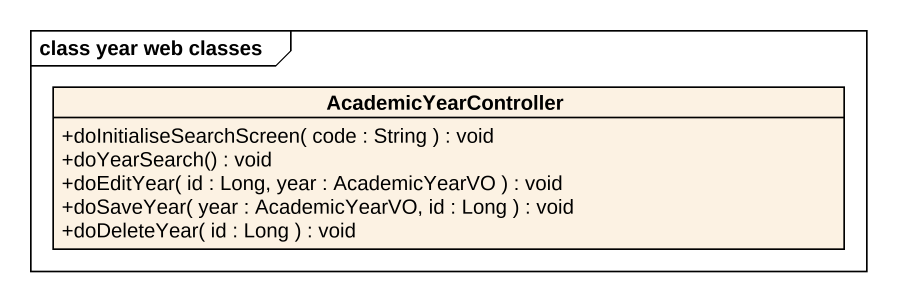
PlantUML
@startuml
mainframe class year web classes
hide circle
hide empty members
skinparam classAttributeIconSize 0
class AcademicYearController {
  +doInitialiseSearchScreen( code : String ) : void
  +doYearSearch() : void
  +doEditYear( id : Long, year : AcademicYearVO ) : void
  +doSaveYear( year : AcademicYearVO, id : Long ) : void
  +doDeleteYear( id : Long ) : void
}
@enduml
